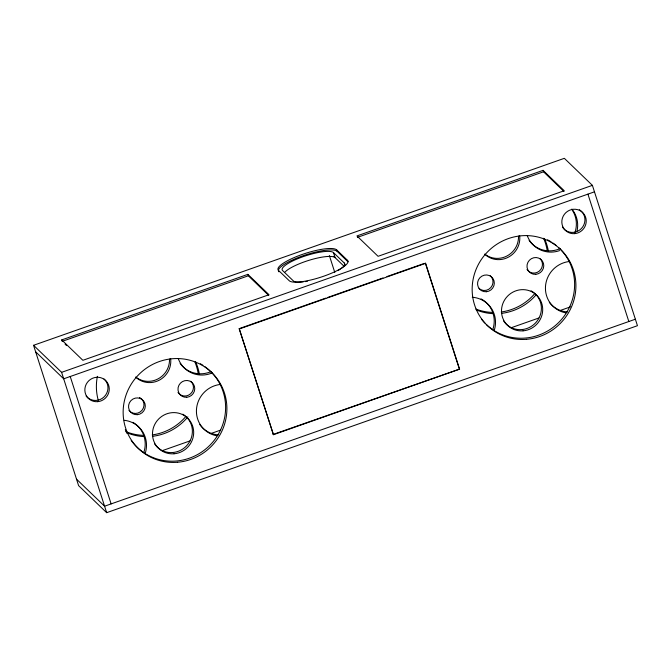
<?xml version="1.0" encoding="UTF-8"?>
<svg xmlns="http://www.w3.org/2000/svg" width="671" height="671" viewBox="0 0 671 671"><rect width="100%" height="100%" fill="white"/><g stroke="black" fill="none" stroke-linecap="round" stroke-linejoin="round"><path stroke-width="1.01" d="M33.55 345.305L564.336 158.322L592.392 185.355L637.45 325.695L106.664 512.678L78.608 485.645L33.55 345.305L61.606 372.338L106.664 512.678M61.724 339.92L247.859 274.355L269.012 294.728L82.877 360.302L61.724 339.92L62.185 341.363L248.329 275.789L268.744 295.466M543.065 170.359L356.93 235.932L378.075 256.305L564.219 190.74L543.065 170.359L543.527 171.801L563.95 191.47M357.391 237.375L543.527 171.801M61.606 372.338L592.392 185.355M594.472 191.831L63.686 378.813L35.63 351.78M240.176 328.278L325.854 298.1M327.825 297.404L382.982 277.97M386.915 276.586L424.34 263.401M239.48 328.907L425.615 263.334L459.585 369.125L273.441 434.699L239.186 328.631L273.441 434.699M162.416 450.618L190.078 440.872M210.828 433.558L220.709 430.077M511.168 327.758L538.838 318.012M560.57 310.354L570.451 306.873M273.156 434.422L459.585 369.125M635.37 319.22L104.584 506.202L76.528 479.169M336.657 249.889L347.452 260.281L347.913 261.724L337.119 251.323L336.657 249.889A31.059 7.087 -17.8 0 0 301.824 254.586A31.059 7.087 -17.8 0 0 278.49 270.379L289.285 280.772A31.059 7.087 -17.8 0 0 324.118 276.075A31.059 7.087 -17.8 0 0 347.452 260.281M303.292 281.879A27.175 6.207 -17.8 0 1 293.378 280.931L282.592 270.539A27.175 6.207 -17.8 0 1 302.998 256.716A27.175 6.207 -17.8 0 1 333.487 252.606L344.273 263.007L345.087 265.523M333.755 256.347L344.248 266.454M65.104 344.173L66.563 345.582M587.93 194.137L628.828 321.518M425.33 263.057L459.291 368.849M333.487 252.606L335.106 257.647A27.175 6.207 -17.8 0 0 311.378 259.602A27.175 6.207 -17.8 0 0 285.1 271.948M329.36 255.55L334.795 272.468M247.859 274.355L248.329 275.789M70.229 376.506L111.126 503.896M579.274 209.671A12.422 12.003 -46.1 0 1 581.396 228.534A12.422 12.003 -46.1 0 1 562.466 227.15M558.457 247.423A52.791 51.013 -46.1 0 1 560 321.141A52.791 51.013 -46.1 0 1 486.274 324.47M484.814 323.019A52.791 51.013 -46.1 0 1 481.434 319.119M547.502 239.824A52.791 51.013 -46.1 0 1 551.092 241.845M552.829 242.969A52.791 51.013 -46.1 0 1 556.142 245.427M204.672 366.509A52.791 51.013 -46.1 0 1 209.872 445.25A52.791 51.013 -46.1 0 1 131.189 440.419M126.987 433.365A52.791 51.013 -46.1 0 1 125.318 429.566M200.302 363.741A52.791 51.013 -46.1 0 1 202.961 365.351M103.988 378.93A12.422 12.003 -46.1 0 1 104.03 396.947A12.422 12.003 -46.1 0 1 86.098 396.024M194.993 362.172A52.791 51.013 -46.1 0 1 198.289 374.124M185.297 417.136A52.791 51.013 -46.1 0 1 152.233 434.925M144.131 435.395A52.791 51.013 -46.1 0 1 125.93 431.638M195.454 361.518A52.791 51.013 -46.1 0 1 199.421 374.343M187.863 416.884A52.791 51.013 -46.1 0 1 152.569 436.293M144.382 436.611A52.791 51.013 -46.1 0 1 127.222 432.879M98.226 400.151A52.791 51.013 -46.1 0 1 97.379 376.339M543.594 238.272A52.791 51.013 -46.1 0 1 547.133 250.149M534.309 294.183A52.791 51.013 -46.1 0 1 501.245 311.981M493.143 312.443A52.791 51.013 -46.1 0 1 475.898 309.071M544.458 238.574A52.791 51.013 -46.1 0 1 548.433 251.39M535.601 295.433A52.791 51.013 -46.1 0 1 501.572 313.349M493.395 313.659A52.791 51.013 -46.1 0 1 476.234 309.935M572.279 210.14A26.395 25.506 -46.1 0 1 574.988 232.409M560.109 248.639A26.395 25.506 -46.1 0 1 529.125 240.411M567.389 311.973A26.395 25.506 -46.1 0 1 549.331 302.353M481.057 298.889A26.395 25.506 -46.1 0 1 492.841 329.436M490.291 275.714A8.538 8.253 -46.1 0 1 490.837 287.557A8.538 8.253 -46.1 0 1 478.977 288.513M540.256 258.796A8.538 8.253 -46.1 0 1 539.207 271.168A8.538 8.253 -46.1 0 1 527.012 269.465M518.498 236.125A20.96 20.256 -46.1 0 1 507.066 255.936A20.96 20.256 -46.1 0 1 484.714 254.049M531.046 290.795A20.96 20.256 -46.1 0 1 535.71 322.734A20.96 20.256 -46.1 0 1 503.443 320.738M571.877 209.092A26.395 25.506 -46.1 0 1 577.068 230.824M559.589 250.602A26.395 25.506 -46.1 0 1 527.314 235.747M472.267 297.253A26.395 25.506 -46.1 0 1 494.133 330.686M565.812 312.854A26.395 25.506 -46.1 0 1 545.489 286.475A26.395 25.506 -46.1 0 1 569.218 261.514M519.631 235.596A20.96 20.256 -46.1 0 1 508.769 256.959A20.96 20.256 -46.1 0 1 485.334 254.728M212.397 372.833A26.395 25.506 -46.1 0 1 178.31 358.691M124.219 420.289A26.395 25.506 -46.1 0 1 145.121 453.638M216.8 435.798A26.395 25.506 -46.1 0 1 196.477 409.419A26.395 25.506 -46.1 0 1 220.205 384.458M170.619 358.54A20.96 20.256 -46.1 0 1 159.757 379.912A20.96 20.256 -46.1 0 1 136.322 377.681M218.377 434.917A26.395 25.506 -46.1 0 1 199.757 424.533M132.875 422.302A26.395 25.506 -46.1 0 1 143.829 452.388M190.723 381.245A8.538 8.253 -46.1 0 1 190.48 393.877A8.538 8.253 -46.1 0 1 178 392.409M139.484 397.467A8.538 8.253 -46.1 0 1 142.067 410.224A8.538 8.253 -46.1 0 1 128.975 410.409M211.097 371.583A26.395 25.506 -46.1 0 1 180.113 363.363M169.486 359.077A20.96 20.256 -46.1 0 1 158.062 378.88A20.96 20.256 -46.1 0 1 135.701 376.993M182.814 414.183A20.96 20.256 -46.1 0 1 186.387 446.014A20.96 20.256 -46.1 0 1 154.439 443.682M344.273 263.007A27.175 6.207 -17.8 0 1 341.279 268.434M340.382 269.063A27.175 6.207 -17.8 0 1 337.857 270.623M307.335 281.275A27.175 6.207 -17.8 0 1 305.339 281.602M278.951 271.814A31.059 7.087 -17.8 0 1 302.285 256.028A31.059 7.087 -17.8 0 1 337.119 251.323M526.416 339.325A52.791 51.013 -46.1 0 0 567.725 258.05A52.791 51.013 -46.1 0 0 477.962 265.255A52.791 51.013 -46.1 0 0 526.416 339.325M574.602 233.642A12.422 12.003 -46.1 0 0 584.315 214.519A12.422 12.003 -46.1 0 0 563.195 216.213A12.422 12.003 -46.1 0 0 574.602 233.642M177.404 462.269A52.791 51.013 -46.1 0 0 218.712 381.002A52.791 51.013 -46.1 0 0 128.949 388.199A52.791 51.013 -46.1 0 0 177.404 462.269M97.622 401.669A12.422 12.003 -46.1 0 0 107.343 382.545A12.422 12.003 -46.1 0 0 86.215 384.24A12.422 12.003 -46.1 0 0 97.622 401.669M486.316 291.734A8.538 8.253 -46.1 0 0 493 278.591A8.538 8.253 -46.1 0 0 478.482 279.757A8.538 8.253 -46.1 0 0 486.316 291.734M535.76 274.322A8.538 8.253 -46.1 0 0 542.445 261.17A8.538 8.253 -46.1 0 0 527.918 262.336A8.538 8.253 -46.1 0 0 535.76 274.322M523.036 330.837A20.96 20.256 -46.1 0 0 539.442 298.561A20.96 20.256 -46.1 0 0 503.795 301.422A20.96 20.256 -46.1 0 0 523.036 330.837M186.748 397.266A8.538 8.253 -46.1 0 0 193.433 384.114A8.538 8.253 -46.1 0 0 178.914 385.28A8.538 8.253 -46.1 0 0 186.748 397.266M137.303 414.678A8.538 8.253 -46.1 0 0 143.988 401.535A8.538 8.253 -46.1 0 0 129.469 402.701A8.538 8.253 -46.1 0 0 137.303 414.678M174.024 453.781A20.96 20.256 -46.1 0 0 190.43 421.514A20.96 20.256 -46.1 0 0 154.791 424.374A20.96 20.256 -46.1 0 0 174.024 453.781"/></g></svg>
